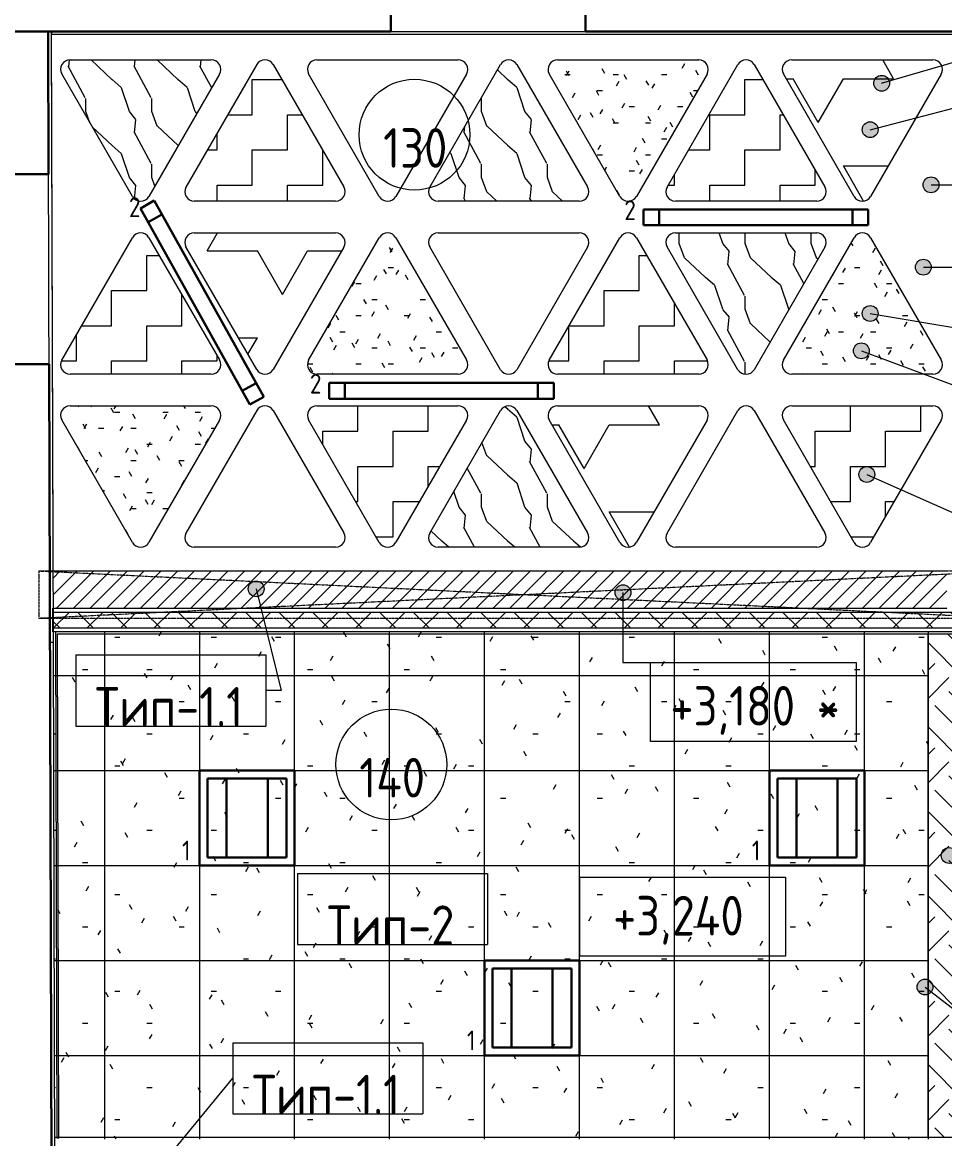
# Model space of a CAD drawing. Header units: millimetres. Extents: x -13069 to 207500, y -71366 to 56785.
# Drawn here: x 48998 to 54825, y 13088 to 20142 of the extents above; entities that cross this region are included whole.
import ezdxf

# ---------------------------------------------------------------- set-up
doc = ezdxf.new("R2010")
doc.units = ezdxf.units.MM
doc.linetypes.add('ADSK_Штриховая_ш3 п1_5', pattern=[4.5, 3, -1.5])
doc.linetypes.add('ADSK_Штрихпунктирная 2 точки_ш15 п1_5 п1_5 п1_5', pattern=[19.5, 15, -1.5, 0, -1.5, 0, -1.5])
for name, color, linetype, lineweight in [('Аннотация', 7, 'Continuous', 18), ('Марки', 7, 'Continuous', 20), ('Марки помещений', 7, 'Continuous', 20), ('Отметки', 7, 'Continuous', 9), ('Потолки', 7, 'Continuous', 9), ('Потолки штриховка', 7, 'Continuous', 9), ('Стены внутренние', 7, 'Continuous', 18), ('Стены наружные', 7, 'Continuous', 18), ('Стены несущие', 7, 'Continuous', 30), ('Стены отделка', 7, 'Continuous', 30), ('Стены штриховка', 7, 'Continuous', 9)]:
    doc.layers.add(name, color=color, linetype=linetype, lineweight=lineweight)
doc.layers.add('Линии', color=7, linetype='Continuous', lineweight=9, true_color=0x00a600)
doc.styles.add('GOST Common_1', font='GOST_Common.ttf', dxfattribs={"width": 0.9, "height": 250})
doc.styles.add('GOST Common_2', font='GOST_Common.ttf', dxfattribs={"width": 0.9, "height": 250})
doc.styles.add('GOST Common_4', font='GOST_Common.ttf', dxfattribs={"width": 0.9, "height": 125})
doc.styles.add('GOST Common_B', font='', dxfattribs={"width": 0.9, "height": 250})
doc.styles.get('GOST Common_B').set_extended_font_data('GOST Common', bold=True)
pattern_1 = [(0, (0, 0), (222.25, 222.25), [222.25, -222.25]), (90, (222.25, 0), (-222.25, 222.25), [222.25, -222.25])]
pattern_2 = [(0, (0, 0), (406.4, 101.6), [33.528, -271.272, 33.528, -271.272, -1625.6]), (0, (0, 0), (406.4, 101.6), [-609.6, 33.528, -576.072, 33.528, -271.272, -711.2]), (0, (0, 0), (406.4, 101.6), [-1524, 33.528, -169.672, 33.528, -474.472]), (120, (152.4, 50.8), (-291.18818, 301.15272), [33.528, -271.272, 33.528, -271.272, -1625.6]), (120, (152.4, 50.8), (-291.18818, 301.15272), [-609.6, 33.528, -576.072, 33.528, -271.272, -711.2]), (120, (152.4, 50.8), (-291.18818, 301.15272), [-1524, 33.528, -169.672, 33.528, -474.472]), (240, (203.2, 254), (-115.21182, -402.75272), [33.528, -271.272, 33.528, -271.272, -1625.6]), (240, (203.2, 254), (-115.21182, -402.75272), [-609.6, 33.528, -576.072, 33.528, -271.272, -711.2]), (240, (203.2, 254), (-115.21182, -402.75272), [-1524, 33.528, -169.672, 33.528, -474.472])]
pattern_3 = [(108.435, (108.29, 0), (-416.50086, 832.99954), [158.05, -1159.038]), (139.399, (58.31, 149.94), (-2499.010644, 2082.486787), [76.799, -3763.143]), (136.848, (416.5, 199.92), (-6247.5402574, 5830.957739), [182.691, -8951.868]), (109.983, (283.22, 324.87), (-1249.49393, 3332.002656), [97.5, -4777.508]), (90, (249.9, 0), (-416.5, 416.5), [83.3, -333.2]), (118.443, (249.9, 83.3), (2915.5071394, -5414.4962996), [227.365, -11140.87]), (84.289, (141.61, 283.22), (-416.5263, -3748.496867), [83.716, -4102.058]), (129.806, (149.94, 366.52), (1666.01521, -2082.48651), [65.059, -3187.91])]

# ---------------------------------------------------------------- blocks, each defined once
blk = doc.blocks.new('ADSK_Марка_Помещение_ОдноЗначение - Номер-159740-План потолков 1-го этажа')
at = {"layer": 'Марки помещений'}
blk.add_circle((0, 0), 3.5, dxfattribs=at)
blk = doc.blocks.new('Высотные отметки - Рамка-12095-План потолков 1-го этажа')
at = {"layer": 'Аннотация', "lineweight": 20}
for p, q in [((-6.5, 0), (-6.5, 5)), ((-6.5, 5), (6.5, 5)), ((6.5, 5), (6.5, 0)), ((6.5, 0), (-6.5, 0))]:
    blk.add_line(p, q, dxfattribs=at)
blk = doc.blocks.new('ADSK_Марка_Потолок - ADSK_Марка и Смещение от уровня-155896-План потолков 1-го этажа')
at = {"layer": 'Марки'}
for p, q in [((-6, 4.5), (-6, 0)), ((-6, 4.5), (6, 4.5)), ((6, 4.5), (6, 0)), ((-6, 0), (6, 0))]:
    blk.add_line(p, q, dxfattribs=at)

msp = doc.modelspace()

# ---------------------------------------------------------------- hatches: boundary and pattern name
at = {"layer": 'Аннотация', "lineweight": 9}
h = msp.add_hatch(color=256, dxfattribs=at)
edge = h.paths.add_edge_path()
edge.add_arc((54700.686, 14046.633), 50, 0, 360)
at = {"layer": 'Марки'}
h = msp.add_hatch(color=256, dxfattribs=at)
edge = h.paths.add_edge_path()
edge.add_arc((54354.183, 19462.991), 50, 0, 360)
h = msp.add_hatch(color=256, dxfattribs=at)
edge = h.paths.add_edge_path()
edge.add_arc((54690.072, 18594.769), 50, 0, 360)
h = msp.add_hatch(color=256, dxfattribs=at)
edge = h.paths.add_edge_path()
edge.add_arc((54354.183, 18301.949), 50, 0, 360)
h = msp.add_hatch(color=256, dxfattribs=at)
edge = h.paths.add_edge_path()
edge.add_arc((54333.228, 17284.451), 50, 0, 360)
h = msp.add_hatch(color=256, dxfattribs=at)
edge = h.paths.add_edge_path()
edge.add_arc((50475.476, 16562.405), 50, 0, 360)
h = msp.add_hatch(color=256, dxfattribs=at)
edge = h.paths.add_edge_path()
edge.add_arc((54853.395, 14877.631), 50, 0, 360)
at = {"layer": 'Отметки'}
h = msp.add_hatch(color=256, dxfattribs=at)
edge = h.paths.add_edge_path()
edge.add_arc((54426.804, 19756.714), 50, 0, 360)
h = msp.add_hatch(color=256, dxfattribs=at)
edge = h.paths.add_edge_path()
edge.add_arc((54738.913, 19115.036), 50, 0, 360)
h = msp.add_hatch(color=256, dxfattribs=at)
edge = h.paths.add_edge_path()
edge.add_arc((54298.579, 18066.346), 50, 0, 360)
h = msp.add_hatch(color=256, dxfattribs=at)
edge = h.paths.add_edge_path()
edge.add_arc((52792.591, 16538.225), 50, 0, 360)
at = {"layer": 'Потолки штриховка', "lineweight": 18}
h = msp.add_hatch(dxfattribs=at)
h.set_pattern_fill('FP_113', color=256, style=0, pattern_type=2)
h.set_pattern_definition(pattern_3)
h.paths.add_polyline_path([(49738.792, 19012.045), (49752.794, 19012.118), (49766.398, 19015.435), (49778.863, 19021.814), (49789.51, 19030.909), (49797.759, 19042.223), (50243.996, 19814.445), (50249.83, 19828.951), (50251.732, 19844.471), (50249.574, 19859.957), (50243.412, 19874.48), (50233.923, 19886.724), (50221.486, 19896.2), (50207.028, 19902.153), (50191.524, 19904.184), (49299.489, 19904.367), (49284.144, 19902.371), (49269.819, 19896.517), (49257.469, 19887.193), (49246.797, 19872.428), (49241.213, 19856.938), (49239.507, 19845.504), (49241.213, 19830.124), (49246.797, 19815.692), (49693.502, 19041.671), (49701.882, 19030.452), (49712.623, 19021.468), (49725.154, 19015.22)])
h = msp.add_hatch(dxfattribs=at)
h.set_pattern_fill('FP_106', color=256, style=0, pattern_type=2)
h.set_pattern_definition(pattern_1)
h.paths.add_polyline_path([(50243.996, 19011.672), (50976.672, 19011.672), (50990.592, 19013.309), (51003.752, 19018.131), (51015.435, 19025.874), (51025.002, 19036.116), (51031.933, 19048.299), (51035.847, 19061.757), (51036.533, 19075.756), (51033.952, 19089.532), (51028.246, 19102.334), (50582.528, 19874.64), (50572.972, 19887.024), (50560.539, 19896.517), (50546.075, 19902.473), (50528.269, 19904.184), (50515.056, 19902.426), (50500.611, 19896.425), (50488.207, 19886.894), (50478.688, 19874.48), (50031.652, 19100.118), (50026.157, 19085.885), (50024.46, 19070.508), (50026.752, 19055.208), (50032.88, 19041.002), (50042.436, 19028.836), (50054.786, 19019.517), (50069.107, 19013.666), (50088.906, 19011.672), (50191.524, 19011.672)])
h = msp.add_hatch(dxfattribs=at)
h.set_pattern_fill('FP_70', color=256, style=0, pattern_type=2)
h.set_pattern_definition(pattern_3)
h.paths.add_polyline_path([(52516.718, 19011.376), (52530.596, 19013.005), (52543.718, 19017.809), (52555.367, 19025.525), (52564.909, 19035.733), (52571.823, 19047.876), (52575.732, 19061.291), (52575.732, 19078.944), (52573.857, 19088.983), (52568.176, 19101.749), (52121.606, 19875.78), (52019.031, 19875.801), (51571.481, 19100.318), (51565.909, 19085.885), (51564.64, 19067.655), (51566.504, 19055.208), (51572.632, 19041.002), (51582.188, 19028.836), (51594.538, 19019.517), (51608.859, 19013.666), (51624.201, 19011.672), (52409.732, 19011.411)])
h.paths.add_polyline_path([(52121.606, 19875.78), (52112.018, 19887.783), (52099.748, 19896.935), (52085.534, 19902.689), (52066.683, 19904.184), (52053.774, 19902.153), (52040.882, 19896.935), (52028.602, 19887.783), (52019.031, 19875.801), (52028.602, 19875.801)])
h = msp.add_hatch(dxfattribs=at)
h.set_pattern_fill('FP_68', color=256, style=0, pattern_type=2)
h.set_pattern_definition(pattern_2)
h.paths.add_polyline_path([(52818.237, 19012.045), (52832.239, 19012.118), (52845.843, 19015.435), (52858.308, 19021.814), (52868.955, 19030.909), (52877.204, 19042.223), (53323.441, 19814.445), (53329.275, 19828.951), (53331.177, 19844.471), (53329.019, 19859.957), (53321.833, 19875.801), (53312.849, 19887.119), (53300.931, 19896.2), (53286.473, 19902.153), (53270.969, 19904.184), (52378.934, 19904.367), (52363.589, 19902.371), (52349.264, 19896.517), (52336.914, 19887.193), (52326.242, 19872.428), (52320.658, 19856.938), (52318.952, 19845.504), (52320.658, 19830.124), (52326.242, 19815.692), (52775.999, 19037.585), (52781.327, 19030.452), (52792.068, 19021.468), (52804.599, 19015.22)])
h = msp.add_hatch(dxfattribs=at)
h.set_pattern_fill('FP_103', color=256, style=0, pattern_type=2)
h.set_pattern_definition(pattern_1)
h.paths.add_polyline_path([(54016.411, 19011.376), (54030.289, 19013.005), (54043.411, 19017.809), (54055.06, 19025.525), (54064.602, 19035.733), (54071.516, 19047.876), (54075.425, 19061.291), (54076.116, 19075.247), (54073.55, 19088.983), (54067.869, 19101.749), (53621.283, 19875.801), (53611.711, 19887.783), (53599.412, 19896.947), (53585.179, 19902.695), (53567.802, 19904.367), (53554.793, 19902.689), (53540.591, 19896.947), (53528.295, 19887.783), (53518.724, 19875.801), (53071.174, 19100.318), (53065.602, 19085.885), (53063.905, 19070.508), (53066.197, 19055.208), (53072.325, 19041.002), (53081.881, 19028.836), (53094.23, 19019.517), (53108.552, 19013.666), (53123.894, 19011.672), (53518.724, 19011.541)])
h = msp.add_hatch(dxfattribs=at)
h.set_pattern_fill('STARS', color=256, scale=100, style=0)
h.set_pattern_definition([(0, (1479.7, 2186.05), (0, 549.926), [317.5, -317.5]), (60, (1479.7, 2186.05), (-476.25, 274.963), [317.5, -317.5]), (120, (1638.46, 2461), (-476.25, -274.963), [317.5, -317.5])])
h.paths.add_polyline_path([(54297.944, 19012.053), (54311.946, 19012.126), (54325.55, 19015.443), (54338.085, 19021.882), (54348.662, 19030.917), (54356.911, 19042.232), (54803.148, 19814.453), (54808.982, 19828.96), (54810.884, 19844.479), (54808.726, 19859.965), (54801.54, 19875.809), (54793.075, 19886.732), (54780.638, 19896.208), (54766.18, 19902.162), (54750.676, 19904.192), (53858.641, 19904.375), (53843.296, 19902.38), (53828.971, 19896.525), (53816.621, 19887.201), (53805.949, 19872.436), (53800.365, 19856.946), (53798.659, 19845.512), (53800.365, 19830.132), (53805.949, 19815.7), (54252.653, 19041.68), (54261.034, 19030.46), (54271.775, 19021.477), (54284.306, 19015.228), (54297.63, 19012.126)])
h = msp.add_hatch(dxfattribs=at)
h.set_pattern_fill('FP_61', color=256, style=0, pattern_type=2)
h.set_pattern_definition(pattern_1)
h.paths.add_polyline_path([(49299.489, 17918.317), (50191.524, 17918.5), (50207.028, 17920.53), (50221.486, 17926.484), (50233.923, 17935.96), (50243.996, 17949.492), (50249.83, 17964.564), (50251.732, 17978.213), (50249.574, 17994.369), (50243.996, 18008.239), (49797.363, 18781.004), (49788.975, 18792.232), (49778.863, 18800.87), (49765.516, 18807.464), (49752.794, 18810.566), (49738.478, 18810.566), (49725.154, 18807.464), (49712.623, 18801.215), (49701.882, 18792.232), (49693.202, 18780.46), (49246.797, 18006.992), (49241.213, 17992.56), (49239.507, 17977.18), (49241.791, 17961.875), (49247.914, 17947.663), (49257.469, 17935.49), (49269.819, 17926.167), (49284.144, 17920.312)])
h = msp.add_hatch(dxfattribs=at)
h.set_pattern_fill('STARS', color=256, scale=100, style=0)
h.paths.add_polyline_path([(50530.562, 17918.195), (50546.191, 17920.258), (50560.539, 17926.167), (50573.072, 17935.79), (50582.578, 17948.129), (51031.933, 18728.621), (51033.952, 18733.151), (51036.533, 18746.927), (51035.847, 18760.926), (51031.933, 18774.385), (51025.002, 18786.567), (51015.435, 18796.81), (51003.752, 18804.553), (50990.592, 18809.375), (50976.672, 18811.012), (50084.449, 18811.012), (50069.107, 18809.017), (50054.786, 18803.166), (50042.436, 18793.848), (50031.729, 18779.013), (50026.157, 18763.502), (50024.46, 18752.176), (50026.752, 18735.257), (50031.729, 18722.366), (50478.627, 17948.044), (50488.377, 17935.66), (50500.611, 17926.259), (50515.056, 17920.258)])
h = msp.add_hatch(dxfattribs=at)
h.set_pattern_fill('FP_65', color=256, style=0, pattern_type=2)
h.set_pattern_definition(pattern_2)
h.paths.add_polyline_path([(50859.241, 17918.317), (51751.277, 17918.5), (51766.78, 17920.53), (51781.238, 17926.484), (51793.675, 17935.96), (51803.748, 17949.492), (51809.582, 17964.564), (51811.484, 17978.213), (51809.326, 17994.369), (51803.748, 18008.239), (51357.115, 18781.004), (51348.727, 18792.232), (51338.615, 18800.87), (51325.268, 18807.464), (51312.546, 18810.566), (51298.23, 18810.566), (51284.906, 18807.464), (51272.376, 18801.215), (51261.634, 18792.232), (51252.954, 18780.46), (50806.549, 18006.992), (50800.965, 17992.56), (50799.259, 17977.18), (50801.543, 17961.875), (50807.666, 17947.663), (50817.221, 17935.49), (50829.571, 17926.167), (50843.896, 17920.312)])
h = msp.add_hatch(dxfattribs=at)
h.set_pattern_fill('FP_103', color=256, style=0, pattern_type=2)
h.set_pattern_definition(pattern_1)
h.paths.add_polyline_path([(52378.934, 17918.317), (53270.969, 17918.5), (53286.473, 17920.53), (53300.931, 17926.484), (53313.368, 17935.96), (53323.441, 17949.492), (53329.275, 17964.564), (53331.177, 17978.213), (53329.019, 17994.369), (53323.441, 18008.239), (52876.808, 18781.004), (52868.42, 18792.232), (52858.308, 18800.87), (52844.961, 18807.464), (52832.239, 18810.566), (52817.923, 18810.566), (52804.599, 18807.464), (52792.068, 18801.215), (52781.327, 18792.232), (52772.647, 18780.46), (52326.242, 18006.992), (52320.658, 17992.56), (52318.952, 17977.18), (52321.236, 17961.875), (52327.971, 17946.883), (52336.914, 17935.49), (52349.264, 17926.167), (52363.589, 17920.312)])
h = msp.add_hatch(dxfattribs=at)
h.set_pattern_fill('FP_66', color=256, style=0, pattern_type=2)
h.set_pattern_definition(pattern_3)
h.paths.add_polyline_path([(53570.017, 17918.032), (53585.226, 17919.994), (53599.441, 17925.748), (53611.733, 17934.918), (53621.299, 17946.904), (54067.869, 18720.935), (54073.55, 18733.701), (54076.116, 18747.437), (54075.425, 18761.393), (54071.516, 18774.808), (54064.602, 18786.951), (54055.06, 18797.159), (54043.411, 18804.875), (54030.289, 18809.679), (54016.411, 18811.308), (53123.894, 18811.012), (53108.552, 18809.017), (53094.23, 18803.166), (53081.881, 18793.848), (53071.174, 18779.013), (53066.197, 18767.476), (53063.905, 18752.176), (53065.602, 18736.799), (53071.174, 18722.366), (53518.724, 17946.883), (53528.295, 17934.901), (53540.591, 17925.737), (53554.808, 17919.988), (53567.802, 17918.317)])
h = msp.add_hatch(dxfattribs=at)
h.set_pattern_fill('FP_65', color=256, style=0, pattern_type=2)
h.set_pattern_definition(pattern_2)
h.paths.add_polyline_path([(53858.627, 17918.317), (54750.662, 17918.5), (54766.165, 17920.53), (54780.623, 17926.484), (54793.061, 17935.96), (54803.133, 17949.492), (54808.968, 17964.564), (54810.87, 17978.213), (54808.712, 17994.369), (54803.133, 18008.239), (54356.5, 18781.004), (54348.113, 18792.232), (54338.001, 18800.87), (54324.654, 18807.464), (54311.932, 18810.566), (54297.616, 18810.566), (54284.292, 18807.464), (54271.761, 18801.215), (54261.02, 18792.232), (54252.34, 18780.46), (53805.935, 18006.992), (53800.351, 17992.56), (53798.644, 17977.18), (53800.929, 17961.875), (53807.664, 17946.883), (53816.607, 17935.49), (53828.957, 17926.167), (53843.281, 17920.312)])
h = msp.add_hatch(dxfattribs=at)
h.set_pattern_fill('FP_112', color=256, style=0, pattern_type=2)
h.set_pattern_definition(pattern_2)
h.paths.add_polyline_path([(49738.792, 16826.002), (49752.794, 16826.075), (49766.398, 16829.392), (49778.933, 16835.831), (49789.51, 16844.866), (49797.759, 16856.18), (50243.996, 17628.402), (50249.83, 17642.908), (50251.732, 17658.428), (50249.574, 17673.914), (50243.412, 17688.437), (50233.923, 17700.681), (50221.486, 17710.157), (50207.028, 17716.11), (50191.524, 17718.14), (49299.489, 17718.324), (49284.144, 17716.328), (49269.819, 17710.474), (49257.469, 17701.15), (49246.797, 17686.385), (49241.213, 17670.895), (49239.507, 17659.461), (49241.213, 17644.081), (49246.797, 17629.649), (49693.502, 16855.628), (49701.882, 16844.409), (49712.623, 16835.425), (49725.154, 16829.176), (49738.478, 16826.075)])
h = msp.add_hatch(dxfattribs=at)
h.set_pattern_fill('FP_106', color=256, style=0, pattern_type=2)
h.set_pattern_definition(pattern_1)
h.paths.add_polyline_path([(51298.544, 16826.002), (51312.546, 16826.075), (51326.15, 16829.392), (51338.685, 16835.831), (51349.262, 16844.866), (51357.511, 16856.18), (51803.748, 17628.402), (51809.582, 17642.908), (51811.484, 17658.428), (51809.326, 17673.914), (51802.141, 17689.758), (51793.675, 17700.681), (51781.238, 17710.157), (51766.78, 17716.11), (51751.277, 17718.14), (50859.241, 17718.324), (50843.896, 17716.328), (50829.117, 17710.131), (50817.221, 17701.15), (50806.549, 17686.385), (50800.965, 17670.895), (50799.259, 17659.461), (50800.965, 17644.081), (50806.549, 17629.649), (51253.254, 16855.628), (51261.634, 16844.409), (51272.376, 16835.425), (51284.906, 16829.176), (51298.23, 16826.075)])
h = msp.add_hatch(dxfattribs=at)
h.set_pattern_fill('FP_107', color=256, style=0, pattern_type=2)
h.set_pattern_definition([(108.435, (108.29, 0), (-416.50086, 832.99954), [158.051, -1159.038]), (139.399, (58.31, 149.94), (-2499.010644, 2082.486787), [76.799, -3763.143]), (136.848, (416.5, 199.92), (-6247.5402574, 5830.957739), [182.691, -8951.868]), (109.983, (283.22, 324.87), (-1249.49393, 3332.002656), [97.5, -4777.508]), (90, (249.9, 0), (-416.5, 416.5), [83.3, -333.2]), (118.443, (249.9, 83.3), (2915.5071394, -5414.4962996), [227.365, -11140.87]), (84.289, (141.61, 283.22), (-416.5263, -3748.496867), [83.716, -4102.058]), (129.806, (149.94, 366.52), (1666.01521, -2082.48651), [65.059, -3187.91])])
h.paths.add_polyline_path([(52516.718, 16825.333), (52530.596, 16826.962), (52543.718, 16831.766), (52555.367, 16839.482), (52564.909, 16849.69), (52571.823, 16861.833), (52575.732, 16875.248), (52576.423, 16889.204), (52573.857, 16902.94), (52568.176, 16915.706), (52121.59, 17689.758), (52112.018, 17701.74), (52099.748, 17710.892), (52085.534, 17716.646), (52068.109, 17718.324), (52055.115, 17716.652), (52040.321, 17710.474), (52028.589, 17701.723), (52019.031, 17689.758), (51571.481, 16914.275), (51565.909, 16899.842), (51564.64, 16881.612), (51566.504, 16869.165), (51572.632, 16854.959), (51582.188, 16842.793), (51594.538, 16833.474), (51608.859, 16827.623), (51624.201, 16825.629), (52019.031, 16825.498)])
h = msp.add_hatch(dxfattribs=at)
h.set_pattern_fill('STARS', color=256, scale=100, style=0)
h.paths.add_polyline_path([(52818.237, 16826.002), (52832.239, 16826.075), (52845.843, 16829.392), (52858.378, 16835.831), (52868.955, 16844.866), (52877.204, 16856.18), (53323.441, 17628.402), (53329.275, 17642.908), (53331.177, 17658.428), (53329.019, 17673.914), (53321.833, 17689.758), (53313.368, 17700.681), (53300.931, 17710.157), (53286.473, 17716.11), (53270.969, 17718.14), (52378.934, 17718.324), (52363.589, 17716.328), (52349.264, 17710.474), (52336.914, 17701.15), (52326.242, 17686.385), (52320.658, 17670.895), (52318.952, 17659.461), (52320.658, 17644.081), (52326.242, 17629.649), (52772.946, 16855.628), (52781.327, 16844.409), (52792.068, 16835.425), (52804.599, 16829.176), (52817.923, 16826.075)])
h = msp.add_hatch(dxfattribs=at)
h.set_pattern_fill('FP_106', color=256, style=0, pattern_type=2)
h.set_pattern_definition(pattern_1)
h.paths.add_polyline_path([(54297.93, 16826.002), (54311.932, 16826.075), (54328.068, 16830.687), (54338.071, 16835.831), (54348.648, 16844.866), (54356.897, 16856.18), (54803.133, 17628.402), (54808.968, 17642.908), (54810.87, 17658.428), (54808.712, 17673.914), (54802.639, 17688.322), (54793.061, 17700.681), (54780.623, 17710.157), (54765.436, 17716.206), (54750.662, 17718.14), (53858.627, 17718.324), (53843.281, 17716.328), (53828.957, 17710.474), (53816.607, 17701.15), (53805.935, 17686.385), (53800.351, 17670.895), (53798.644, 17659.461), (53800.351, 17644.081), (53805.935, 17629.649), (54252.639, 16855.628), (54261.02, 16844.409), (54271.761, 16835.425), (54284.292, 16829.176), (54297.616, 16826.075)])
at = {"layer": 'Потолки штриховка', "lineweight": 18, "true_color": 0x787878}
h = msp.add_hatch(dxfattribs=at)
h.set_pattern_fill('FP_89', color=8, style=0, pattern_type=2)
h.set_pattern_definition([(45, (0, 0), (-53.03301, 53.03301), [])])
h.paths.add_polyline_path([(49954.38, 16440), (54838.785, 16440), (54838.785, 16675.481), (49190.597, 16675.481), (49191.972, 16440), (49495.346, 16440)])
at = {"layer": 'Потолки штриховка', "lineweight": 18}
h = msp.add_hatch(dxfattribs=at)
h.set_pattern_fill('FP_21', color=256, style=0, pattern_type=2)
h.set_pattern_definition([(0, (0, 0), (812.8, 203.2), [33.528, -576.072, 33.528, -576.072, -3251.2]), (0, (0, 0), (812.8, 203.2), [-1219.2, 33.528, -1185.672, 33.528, -576.072, -1422.4]), (0, (0, 0), (812.8, 203.2), [-3048, 33.528, -372.872, 33.528, -982.472]), (120, (304.8, 101.6), (-582.37636, 602.30545), [33.528, -576.072, 33.528, -576.072, -3251.2]), (120, (304.8, 101.6), (-582.37636, 602.30545), [-1219.2, 33.528, -1185.672, 33.528, -576.072, -1422.4]), (120, (304.8, 101.6), (-582.37636, 602.30545), [-3048, 33.528, -372.872, 33.528, -982.472]), (240, (406.4, 508), (-230.42364, -805.50545), [33.528, -576.072, 33.528, -576.072, -3251.2]), (240, (406.4, 508), (-230.42364, -805.50545), [-1219.2, 33.528, -1185.672, 33.528, -576.072, -1422.4]), (240, (406.4, 508), (-230.42364, -805.50545), [-3048, 33.528, -372.872, 33.528, -982.472])])
h.paths.add_polyline_path([(49201.535, 13084.429), (54719.701, 13084.429), (54719.701, 16290), (49191.771, 16290), (49199.441, 13771.994)])
h = msp.add_hatch(dxfattribs=at)
h.set_pattern_fill('FP_77', color=256, style=0, pattern_type=2)
h.set_pattern_definition([(270, (51917.9, 14214.26), (-600, -4e-14), []), (180, (51917.9, 14214.26), (-7e-14, 600), [])])
h.paths.add_polyline_path([(49201.535, 13084.429), (54719.701, 13084.429), (54719.701, 16290), (49191.771, 16290), (49199.441, 13771.994)])
h = msp.add_hatch(dxfattribs=at)
h.set_pattern_fill('FP_100', color=256, style=0, pattern_type=2)
h.set_pattern_definition([(45, (0, 444.5), (0, 533.4003), [377.171, -377.171]), (45, (88.9, 355.6), (0, 533.4003), [377.171, -377.171]), (45, (177.8, 266.7), (0, 533.4003), [377.171, -377.171]), (315, (266.7, 266.7), (533.4003, 0), [377.171, -377.171]), (315, (355.6, 355.6), (533.4003, 0), [377.171, -377.171]), (315, (444.5, 444.5), (533.4003, 0), [377.171, -377.171])])
h.paths.add_polyline_path([(54765.436, 13096.429), (55027.541, 13096.429), (55001.809, 16278), (54719.701, 16278), (54719.701, 13096.429)])
at = {"layer": 'Стены внутренние', "lineweight": 9}
h = msp.add_hatch(dxfattribs=at)
h.set_pattern_fill('FP_2', color=256, style=0, pattern_type=2)
h.set_pattern_definition([(45, (0, 0), (-106.066, 106.066), []), (135, (0, 0), (-106.066, -106.066), [])])
h.paths.add_polyline_path([(50829.117, 16315), (55027.491, 16315), (55027.491, 16415), (49191.314, 16415), (49191.771, 16315), (49954.38, 16315)])

# ---------------------------------------------------------------- linework, layer by layer
at = {"layer": 'Аннотация', "lineweight": 9}
msp.add_line((54700.686, 14046.633), (55481.842, 13444.143), dxfattribs=at)
msp.add_circle((54700.686, 14046.633), 50, dxfattribs=at)
at = {"layer": 'Линии', "color": 1, "lineweight": 30, "true_color": 0xff0000}
for p, q in [((49743.483, 18966.244), (49830.797, 19014.991)), ((49830.797, 19014.991), (50523.007, 17775.134)), ((50435.693, 17726.387), (49743.483, 18966.244)), ((49792.231, 18878.93), (49879.544, 18927.677)), ((50474.26, 17862.448), (50386.946, 17813.701)), ((50523.007, 17775.134), (50435.693, 17726.387)), ((51917.893, 14214.257), (52517.893, 14214.257)), ((51917.893, 13614.257), (51917.893, 14214.257)), ((52517.893, 14214.257), (52517.893, 13614.257)), ((52467.893, 14164.257), (51967.893, 14164.257)), ((51967.893, 14164.257), (51967.893, 13664.257)), ((52087.893, 14164.257), (52087.893, 13664.257)), ((52347.893, 14164.257), (52347.893, 13664.257)), ((52467.893, 13664.257), (52467.893, 14164.257)), ((52517.893, 13614.257), (51917.893, 13614.257)), ((51967.893, 13664.257), (52467.893, 13664.257))]:
    msp.add_line(p, q, dxfattribs=at)
at = {"layer": 'Линии', "color": 5, "lineweight": 30, "true_color": 0x0000ff}
for p, q in [((52921.642, 18859.569), (52921.642, 18959.569)), ((52921.642, 18959.569), (54341.642, 18959.569)), ((53021.642, 18859.569), (53021.642, 18959.569)), ((54241.642, 18959.569), (54241.642, 18859.569)), ((54341.642, 18959.569), (54341.642, 18859.569)), ((54341.642, 18859.569), (52921.642, 18859.569)), ((50935.562, 17763.351), (50935.562, 17863.351)), ((50935.562, 17863.351), (52355.562, 17863.351)), ((51035.562, 17763.351), (51035.562, 17863.351)), ((52255.562, 17863.351), (52255.562, 17763.351)), ((52355.562, 17863.351), (52355.562, 17763.351)), ((52355.562, 17763.351), (50935.562, 17763.351)), ((50117.893, 15414.257), (50717.893, 15414.257)), ((50117.893, 14814.257), (50117.893, 15414.257)), ((50717.893, 15414.257), (50717.893, 14814.257)), ((53717.893, 15414.257), (54317.893, 15414.257)), ((53717.893, 14814.257), (53717.893, 15414.257)), ((54317.893, 15414.257), (54317.893, 14814.257)), ((50667.893, 15364.257), (50167.893, 15364.257)), ((50167.893, 15364.257), (50167.893, 14864.257)), ((50287.893, 15364.257), (50287.893, 14864.257)), ((50547.893, 15364.257), (50547.893, 14864.257)), ((50667.893, 14864.257), (50667.893, 15364.257)), ((54267.893, 15364.257), (53767.893, 15364.257)), ((53767.893, 15364.257), (53767.893, 14864.257)), ((53887.893, 15364.257), (53887.893, 14864.257)), ((54147.893, 15364.257), (54147.893, 14864.257)), ((54267.893, 14864.257), (54267.893, 15364.257)), ((50717.893, 14814.257), (50117.893, 14814.257)), ((50167.893, 14864.257), (50667.893, 14864.257)), ((54317.893, 14814.257), (53717.893, 14814.257)), ((53767.893, 14864.257), (54267.893, 14864.257))]:
    msp.add_line(p, q, dxfattribs=at)
at = {"layer": 'Линии', "color": 7, "linetype": 'ADSK_Штрихпунктирная 2 точки_ш15 п1_5 п1_5 п1_5'}
for p, q in [((49102.02, 16675.481), (55242.02, 16675.481)), ((49102.02, 16675.481), (55269.86, 16375.481)), ((55269.86, 16675.481), (49102.02, 16375.481)), ((49102.02, 16675.481), (49102.02, 16375.481)), ((55269.86, 16375.481), (49102.02, 16375.481))]:
    msp.add_line(p, q, dxfattribs=at)
at = {"layer": 'Линии', "color": 7, "linetype": 'ADSK_Штриховая_ш3 п1_5'}
msp.add_line((54719.701, 13100.329), (54719.701, 16274.1), dxfattribs=at)
at = {"layer": 'Марки'}
for p, q in [((54354.183, 19462.991), (56194.52, 19943.723)), ((54690.072, 18594.769), (56194.52, 18594.769)), ((54354.183, 18301.949), (56083.402, 18013.746)), ((54333.228, 17284.451), (56194.52, 16459.611)), ((50475.476, 16562.405), (50633.815, 15919.839)), ((50633.815, 15919.839), (50536.391, 15919.839)), ((49572.944, 12552.156), (50327.667, 13469.914))]:
    msp.add_line(p, q, dxfattribs=at)
for centre in [(54354.183, 19462.991), (54690.072, 18594.769), (54354.183, 18301.949), (54333.228, 17284.451), (50475.476, 16562.405), (54853.395, 14877.631)]:
    msp.add_circle(centre, 50, dxfattribs=at)
at = {"layer": 'Отметки', "lineweight": 20}
for p, q in [((54426.804, 19756.714), (56134.189, 20258.886)), ((54738.913, 19115.036), (56074.69, 19115.036)), ((54298.579, 18066.346), (56251.158, 17335.321)), ((52792.591, 16538.225), (52792.591, 16097.574)), ((52792.591, 16097.574), (53615.726, 16097.574))]:
    msp.add_line(p, q, dxfattribs=at)
at = {"layer": 'Отметки'}
for centre in [(54426.804, 19756.714), (54738.913, 19115.036), (54298.579, 18066.346), (52792.591, 16538.225)]:
    msp.add_circle(centre, 50, dxfattribs=at)
at = {"layer": 'Потолки'}
for p, q in [((54971.189, 20064.058), (49180.275, 20064.058)), ((49180.275, 20064.058), (49190.109, 16835.831)), ((49299.489, 19904.367), (50191.524, 19904.184)), ((50859.241, 19904.367), (51751.277, 19904.184)), ((52378.934, 19904.367), (53270.969, 19904.184)), ((53858.627, 19904.367), (54750.662, 19904.184)), ((50478.56, 19874.554), (50031.729, 19100.318)), ((50582.528, 19874.64), (51028.246, 19102.334)), ((51571.481, 19100.318), (52019.031, 19875.801)), ((52121.606, 19875.78), (52568.176, 19101.749)), ((53071.174, 19100.318), (53518.724, 19875.801)), ((53621.299, 19875.78), (54067.869, 19101.749)), ((49693.502, 19041.671), (49246.797, 19815.692)), ((50243.996, 19814.445), (49797.759, 19042.223)), ((51253.254, 19041.671), (50806.549, 19815.692)), ((51803.748, 19814.445), (51357.511, 19042.223)), ((52772.946, 19041.671), (52326.242, 19815.692)), ((53323.441, 19814.445), (52877.204, 19042.223)), ((54252.639, 19041.671), (53805.935, 19815.692)), ((54803.133, 19814.445), (54356.897, 19042.223)), ((50976.672, 19011.672), (50084.449, 19011.672)), ((52516.718, 19011.376), (51624.201, 19011.672)), ((54016.411, 19011.376), (53123.894, 19011.672)), ((49246.797, 18006.992), (49693.502, 18781.012)), ((49797.759, 18780.46), (50243.996, 18008.239)), ((50084.449, 18811.012), (50976.672, 18811.012)), ((50806.549, 18006.992), (51253.254, 18781.012)), ((51357.511, 18780.46), (51803.748, 18008.239)), ((51624.201, 18811.012), (52516.718, 18811.308)), ((52326.242, 18006.992), (52772.946, 18781.012)), ((52877.204, 18780.46), (53323.441, 18008.239)), ((53123.894, 18811.012), (54016.411, 18811.308)), ((53805.935, 18006.992), (54252.639, 18781.012)), ((54356.897, 18780.46), (54803.133, 18008.239)), ((50478.56, 17948.129), (50031.729, 18722.366)), ((51028.246, 18720.35), (50582.528, 17948.044)), ((52019.031, 17946.883), (51571.481, 18722.366)), ((52568.176, 18720.935), (52121.606, 17946.904)), ((53518.724, 17946.883), (53071.174, 18722.366)), ((54067.869, 18720.935), (53621.299, 17946.904)), ((50191.524, 17918.5), (49299.489, 17918.317)), ((51751.277, 17918.5), (50859.241, 17918.317)), ((53270.969, 17918.5), (52378.934, 17918.317)), ((54750.662, 17918.5), (53858.627, 17918.317)), ((49299.489, 17718.324), (50191.524, 17718.14)), ((50859.241, 17718.324), (51751.277, 17718.14)), ((52378.934, 17718.324), (53270.969, 17718.14)), ((53858.627, 17718.324), (54750.662, 17718.14)), ((50478.56, 17688.511), (50031.729, 16914.275)), ((50582.528, 17688.597), (51028.246, 16916.291)), ((51571.481, 16914.275), (52019.031, 17689.758)), ((52121.606, 17689.737), (52568.176, 16915.706)), ((53071.174, 16914.275), (53518.724, 17689.758)), ((53621.299, 17689.737), (54067.869, 16915.706)), ((49693.502, 16855.628), (49246.797, 17629.649)), ((50243.996, 17628.402), (49797.759, 16856.18)), ((51253.254, 16855.628), (50806.549, 17629.649)), ((51803.748, 17628.402), (51357.511, 16856.18)), ((52772.946, 16855.628), (52326.242, 17629.649)), ((53323.441, 17628.402), (52877.204, 16856.18)), ((54252.639, 16855.628), (53805.935, 17629.649)), ((54803.133, 17628.402), (54356.897, 16856.18)), ((50976.672, 16825.629), (50084.449, 16825.629)), ((52516.718, 16825.333), (51624.201, 16825.629)), ((54016.411, 16825.333), (53123.894, 16825.629)), ((49190.597, 16675.481), (54838.785, 16675.481)), ((54719.701, 16290), (54719.701, 13084.429))]:
    msp.add_line(p, q, dxfattribs=at)
for centre, radius, start, end in [((49299.488, 19844.375), 59.992, 89.9994848, 208.5618725), ((50191.524, 19843.974), 60.21, 330.6308233, 90.0000007), ((50530.655, 19844.489), 60, 30.1665077, 150.0096868), ((50859.241, 19844.375), 59.992, 89.9994848, 208.5618725), ((51751.277, 19843.974), 60.21, 330.6308233, 90.0000008), ((52070.313, 19844.652), 60, 31.2519354, 148.725093), ((52378.933, 19844.375), 59.992, 89.9994848, 208.5618725), ((53270.969, 19843.974), 60.21, 330.6308233, 90.0000007), ((53570.005, 19844.652), 60, 31.2519354, 148.725093), ((53858.626, 19844.375), 59.992, 89.9994848, 208.5618725), ((54750.662, 19843.974), 60.21, 330.6308233, 90.0000008), ((50084.449, 19071.672), 60, 151.4822019, 270), ((50976.672, 19071.672), 60, 270, 30.7330268), ((51624.201, 19071.672), 60, 151.4822019, 270), ((52516.73, 19071.206), 59.83, 269.9891195, 30.6974501), ((53123.894, 19071.672), 60, 151.4822019, 270), ((54016.422, 19071.206), 59.83, 269.9891194, 30.6974501), ((49745.482, 19071.671), 60, 209.9903132, 330.6073034), ((51305.235, 19071.671), 60, 209.9903132, 330.6073034), ((52824.927, 19071.671), 60, 209.9903132, 330.6073034), ((54304.62, 19071.671), 60, 209.9903132, 330.6073034), ((49745.482, 18751.013), 60, 29.3926966, 150.0096868), ((50084.449, 18751.012), 60, 90, 208.5177981), ((50976.672, 18751.012), 60, 329.2669732, 90), ((51305.235, 18751.013), 60, 29.3926966, 150.0096868), ((51624.201, 18751.012), 60, 90, 208.5177981), ((52516.73, 18751.478), 59.83, 329.3025499, 90.0108805), ((52824.927, 18751.013), 60, 29.3926966, 150.0096868), ((53123.894, 18751.012), 60, 90, 208.5177981), ((54016.422, 18751.478), 59.83, 329.3025499, 90.0108805), ((54304.62, 18751.013), 60, 29.3926966, 150.0096868), ((49299.488, 17978.309), 59.992, 151.4381275, 270.0005152), ((50191.524, 17978.71), 60.21, 269.9999992, 29.3691767), ((50859.241, 17978.309), 59.992, 151.4381275, 270.0005152), ((51751.277, 17978.71), 60.21, 269.9999992, 29.3691767), ((52378.933, 17978.309), 59.992, 151.4381275, 270.0005152), ((53270.969, 17978.71), 60.21, 269.9999992, 29.3691767), ((53858.626, 17978.309), 59.992, 151.4381275, 270.0005152), ((54750.662, 17978.71), 60.21, 269.9999992, 29.3691767), ((50530.655, 17978.195), 60, 209.9903132, 329.8334923), ((52070.313, 17978.032), 60, 211.274907, 328.7480646), ((53570.005, 17978.032), 60, 211.274907, 328.7480646), ((49299.488, 17658.332), 59.992, 89.9994848, 208.5618725), ((50191.524, 17657.931), 60.21, 330.6308233, 90.0000008), ((50530.655, 17658.446), 60, 30.1665077, 150.0096868), ((50859.241, 17658.332), 59.992, 89.9994848, 208.5618725), ((51751.277, 17657.931), 60.21, 330.6308233, 90.0000008), ((52070.313, 17658.609), 60, 31.2519354, 148.725093), ((52378.933, 17658.332), 59.992, 89.9994848, 208.5618725), ((53270.969, 17657.931), 60.21, 330.6308233, 90.0000008), ((53570.005, 17658.609), 60, 31.2519354, 148.725093), ((53858.626, 17658.332), 59.992, 89.9994848, 208.5618725), ((54750.662, 17657.931), 60.21, 330.6308233, 90.0000008), ((50084.449, 16885.629), 60, 151.4822019, 270), ((50976.672, 16885.629), 60, 270, 30.7330268), ((51624.201, 16885.629), 60, 151.4822019, 270), ((52516.73, 16885.163), 59.83, 269.9891195, 30.6974501), ((53123.894, 16885.629), 60, 151.4822019, 270), ((54016.422, 16885.163), 59.83, 269.9891195, 30.6974501), ((49745.482, 16885.628), 60, 209.9903132, 330.6073034), ((51305.235, 16885.628), 60, 209.9903132, 330.6073034), ((52824.927, 16885.628), 60, 209.9903132, 330.6073034), ((54304.62, 16885.628), 60, 209.9903132, 330.6073034)]:
    msp.add_arc(centre, radius, start, end, dxfattribs=at)
at = {"layer": 'Стены наружные'}
for p, q in [((49207.221, 16290), (49216.961, 13092.361)), ((49228.961, 13092.397), (49219.258, 16278)), ((49219.258, 16278), (55001.809, 16278)), ((55039.541, 13096.429), (49201.499, 13096.429)), ((49228.961, 13092.397), (49216.961, 13092.361))]:
    msp.add_line(p, q, dxfattribs=at)
at = {"layer": 'Стены несущие'}
for p, q in [((51325, 20654.058), (51325, 20084.058)), ((52555, 20084.058), (52555, 20654.058)), ((51325, 20084.058), (48480.736, 20084.058)), ((48733.068, 20081.631), (49160.218, 20082.932)), ((49160.218, 20082.932), (49162.96, 19182.677)), ((55002.308, 20084.058), (52555, 20084.058)), ((49162.96, 19182.677), (48733.068, 19181.368)), ((48733.068, 17981.362), (49166.615, 17982.683)), ((49166.615, 17982.683), (49185.055, 11928.912))]:
    msp.add_line(p, q, dxfattribs=at)
at = {"layer": 'Стены отделка', "lineweight": 9}
for p, q in [((49160.214, 20084.052), (49180.214, 20084.113)), ((49171.972, 16224.07), (49160.214, 20084.052)), ((49180.214, 20084.113), (49191.972, 16224.131)), ((49183.659, 20084.058), (55018.029, 20084.058)), ((49183.659, 20064.058), (49183.659, 20084.058)), ((49191.314, 16290), (49191.314, 16440)), ((49191.314, 16440), (54838.785, 16440)), ((49191.972, 16224.131), (49171.972, 16224.07)), ((49183.422, 12464.903), (49171.972, 16224.07)), ((55027.491, 16290), (49191.314, 16290)), ((49191.972, 16224.131), (49203.422, 12464.964))]:
    msp.add_line(p, q, dxfattribs=at)
at = {"layer": 'Стены штриховка'}
for p, q in [((49191.314, 16415), (55027.491, 16415)), ((49191.314, 16315), (55027.491, 16315))]:
    msp.add_line(p, q, dxfattribs=at)

# ---------------------------------------------------------------- block references
at = {"layer": 'Марки', "xscale": 99.99999999999993, "yscale": 99.99999999999993, "zscale": 99.99999999999993}
for p in [(49936.391, 15694.839), (51335.639, 14314.813), (50927.667, 13244.914)]:
    msp.add_blockref('ADSK_Марка_Потолок - ADSK_Марка и Смещение от уровня-155896-План потолков 1-го этажа', p, dxfattribs=at)
at = {"layer": 'Марки помещений', "xscale": 99.99999999999993, "yscale": 99.99999999999993, "zscale": 99.99999999999993}
for p in [(51475.239, 19431.599), (51328.904, 15452.515)]:
    msp.add_blockref('ADSK_Марка_Помещение_ОдноЗначение - Номер-159740-План потолков 1-го этажа', p, dxfattribs=at)
at = {"layer": 'Отметки', "lineweight": 20, "xscale": 99.99999999999993, "yscale": 99.99999999999993, "zscale": 99.99999999999993, "rotation": 180}
msp.add_blockref('Высотные отметки - Рамка-12095-План потолков 1-го этажа', (53615.726, 16097.574), dxfattribs=at)
at = {"layer": 'Отметки', "lineweight": 20, "xscale": 99.99999999999993, "yscale": 99.99999999999993, "zscale": 99.99999999999993}
msp.add_blockref('Высотные отметки - Рамка-12095-План потолков 1-го этажа', (53169.697, 14241.143), dxfattribs=at)

# ---------------------------------------------------------------- texts
at = {"layer": 'Аннотация', "lineweight": 9, "char_height": 125, "width": 175.5, "attachment_point": 5, "line_spacing_factor": 1.022766, "style": 'GOST Common_4'}
for s, insert in [('\\pt180,360,540,720,900,1080,1260,1440,1620,1800,1980,2160,2340,2520,2700,2880,3060,3240,3420,3600,3780,3960,4140,4320,4500,4680,4860,5040,5220,5400,5580,5760;2', (49707.869, 18973.751)), ('\\pt180,360,540,720,900,1080,1260,1440,1620,1800,1980,2160,2340,2520,2700,2880,3060,3240,3420,3600,3780,3960,4140,4320,4500,4680,4860,5040,5220,5400,5580,5760;2', (52837.28, 18954.39)), ('\\pt180,360,540,720,900,1080,1260,1440,1620,1800,1980,2160,2340,2520,2700,2880,3060,3240,3420,3600,3780,3960,4140,4320,4500,4680,4860,5040,5220,5400,5580,5760;2', (50851.2, 17858.172)), ('\\pt180,360,540,720,900,1080,1260,1440,1620,1800,1980,2160,2340,2520,2700,2880,3060,3240,3420,3600,3780,3960,4140,4320,4500,4680,4860,5040,5220,5400,5580,5760;1 ', (50033.531, 14909.078)), ('\\pt180,360,540,720,900,1080,1260,1440,1620,1800,1980,2160,2340,2520,2700,2880,3060,3240,3420,3600,3780,3960,4140,4320,4500,4680,4860,5040,5220,5400,5580,5760;1 ', (53633.531, 14909.078)), ('\\pt180,360,540,720,900,1080,1260,1440,1620,1800,1980,2160,2340,2520,2700,2880,3060,3240,3420,3600,3780,3960,4140,4320,4500,4680,4860,5040,5220,5400,5580,5760;1 ', (51833.531, 13709.078))]:
    msp.add_mtext(s, dxfattribs=dict(at, insert=insert))
at = {"layer": 'Марки', "lineweight": 9, "char_height": 250, "attachment_point": 5, "line_spacing_factor": 1.022766, "style": 'GOST Common_B'}
for s, insert, width in [('\\pt1143,2286,3429,4572,5715,6858,8001,9144,10287,11430,12573,13716,14859,16002,17145,18288,19431,20574,21717,22860,24003,25146,26289,27432,28575,29718,30861,32004,33147,34290,35433,36576;Тип-1.1', (49925.76, 15816.994), 982.8), ('\\pt1143,2286,3429,4572,5715,6858,8001,9144,10287,11430,12573,13716,14859,16002,17145,18288,19431,20574,21717,22860,24003,25146,26289,27432,28575,29718,30861,32004,33147,34290,35433,36576;Тип-2', (51325.458, 14436.968), 833.4), ('\\pt1143,2286,3429,4572,5715,6858,8001,9144,10287,11430,12573,13716,14859,16002,17145,18288,19431,20574,21717,22860,24003,25146,26289,27432,28575,29718,30861,32004,33147,34290,35433,36576;Тип-1.1', (50917.036, 13367.07), 982.8)]:
    msp.add_mtext(s, dxfattribs=dict(at, insert=insert, width=width))
at = {"layer": 'Марки помещений', "lineweight": 9, "char_height": 250, "attachment_point": 5, "line_spacing_factor": 1.022766, "style": 'GOST Common_2'}
for s, insert, width in [('\\pt450,900,1350,1800,2250,2700,3150,3600,4050,4500,4950,5400,5850,6300,6750,7200,7650,8100,8550,9000,9450,9900,10350,10800,11250,11700,12150,12600,13050,13500,13950,14400;130', (51480.181, 19348.017), 441), ('\\pt450,900,1350,1800,2250,2700,3150,3600,4050,4500,4950,5400,5850,6300,6750,7200,7650,8100,8550,9000,9450,9900,10350,10800,11250,11700,12150,12600,13050,13500,13950,14400;140', (51334.297, 15368.934), 458.1)]:
    msp.add_mtext(s, dxfattribs=dict(at, insert=insert, width=width))
at = {"layer": 'Отметки', "lineweight": 20, "char_height": 250, "attachment_point": 1, "line_spacing_factor": 1.022761, "style": 'GOST Common_1'}
for s, insert, width in [('+3,180 *', (53092.766, 15948.131), 1255.10319), ('+3,240', (52729.707, 14621.958), 1055.97624)]:
    msp.add_mtext(s, dxfattribs=dict(at, insert=insert, width=width))

doc.saveas('drawing.dxf')
